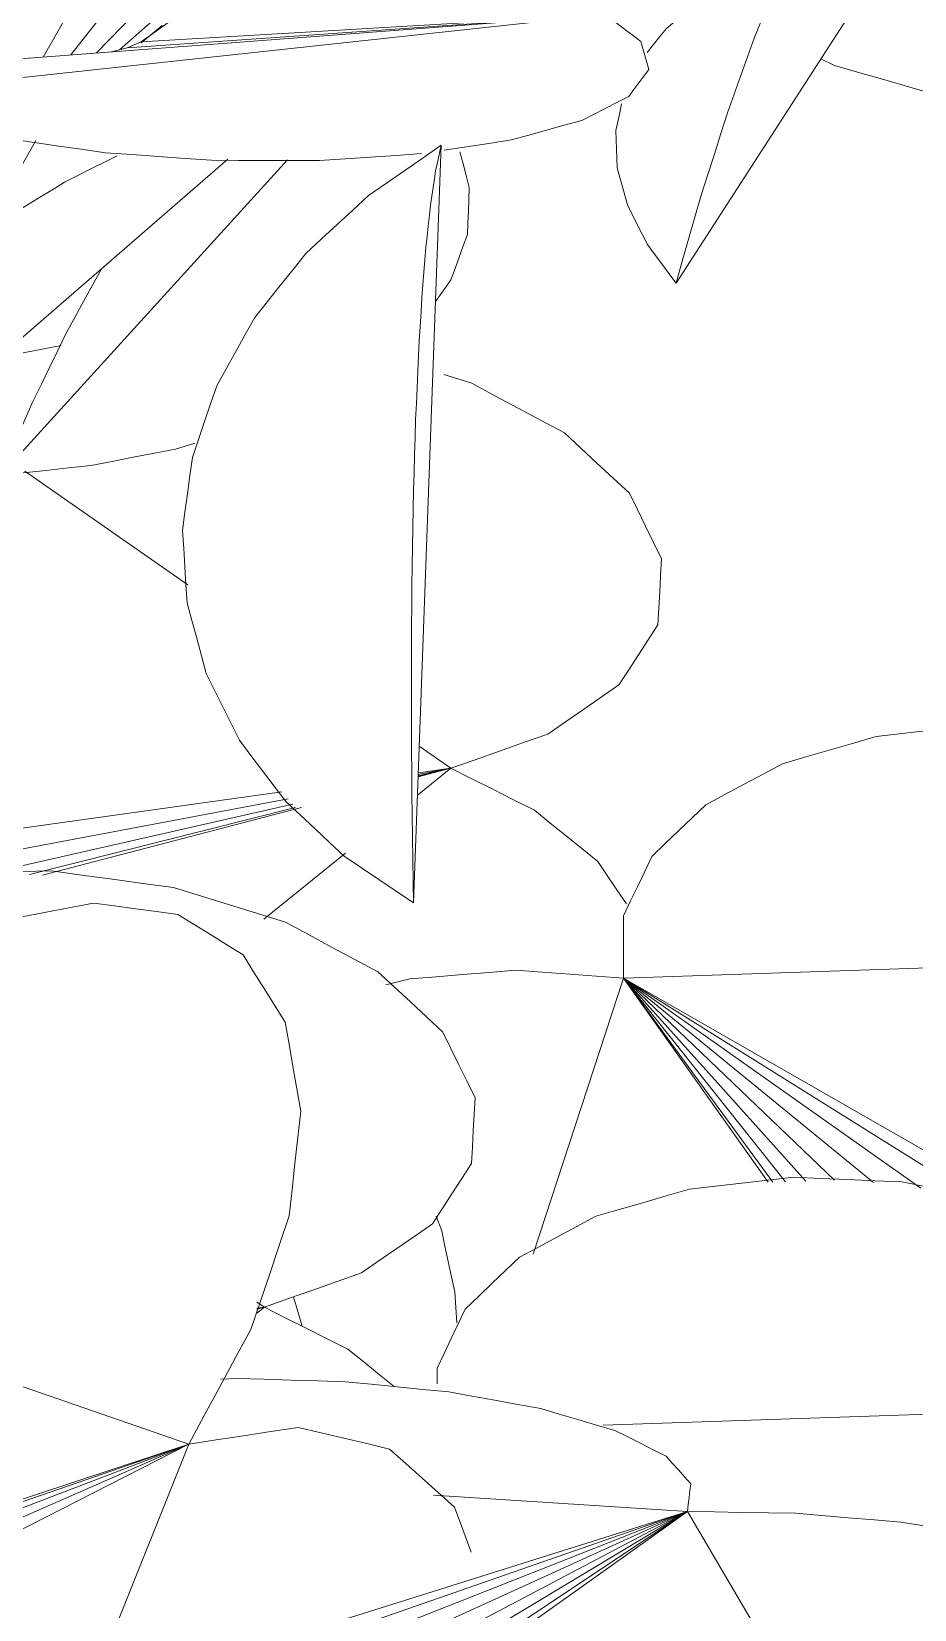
# Model space of a CAD drawing. Header units: metres. Extents: x 10.2 to 20.8, y -0.2 to 6.6.
# Drawn here: x 14.8318 to 14.8715, y 2.4529 to 2.5239 of the extents above; entities that cross this region are included whole.
import ezdxf

# ---------------------------------------------------------------- set-up
doc = ezdxf.new("R2010")
doc.units = ezdxf.units.M
doc.layers.add('Importações nas famílias', color=250, linetype='Continuous', lineweight=5)
doc.layers.add('Vegetação', color=7, linetype='Continuous', lineweight=5)

# ---------------------------------------------------------------- blocks, each defined once
blk = doc.blocks.new('Planta_pergolado_12200 - plantas pergolado_skp_Component_17-V3946-Corte 3')
at = {"layer": 'Importações nas famílias'}
for p, q in [((14.826585, 2.507532), (14.825981, 2.508136)), ((14.8276, 2.50797), (14.826585, 2.507532)), ((14.851599, 2.50807), (14.85034, 2.50846)), ((14.818133, 2.492182), (14.826585, 2.507532)), ((14.820318, 2.491975), (14.826585, 2.507532)), ((14.826585, 2.507532), (14.822397, 2.491473)), ((14.826585, 2.507532), (14.824229, 2.49071)), ((14.825376, 2.507344), (14.826585, 2.507532)), ((14.825689, 2.489739), (14.826585, 2.507532)), ((14.826677, 2.488626), (14.826585, 2.507532)), ((14.830719, 2.504648), (14.826585, 2.507532)), ((14.826585, 2.507532), (14.827127, 2.487446)), ((14.797442, 2.502998), (14.814038, 2.50558)), ((14.838826, 2.498992), (14.831486, 2.504113)), ((14.792204, 2.502183), (14.794139, 2.502484)), ((14.792204, 2.502183), (14.794618, 2.500648)), ((14.792204, 2.502183), (14.794681, 2.500404)), ((14.792204, 2.502183), (14.794737, 2.50019)), ((14.792204, 2.502183), (14.794774, 2.500047)), ((14.792204, 2.502183), (14.794787, 2.499998)), ((14.792204, 2.502183), (14.793899, 2.490105)), ((14.794442, 2.50132), (14.792204, 2.502183)), ((14.792204, 2.502183), (14.794468, 2.501222)), ((14.792204, 2.502183), (14.794506, 2.501075)), ((14.792204, 2.502183), (14.794557, 2.500881)), ((14.81069, 2.495053), (14.801, 2.49879)), ((14.80127, 2.498333), (14.810499, 2.494413)), ((14.801569, 2.497677), (14.810365, 2.493445)), ((14.802187, 2.496657), (14.810223, 2.49221)), ((14.802834, 2.495423), (14.808004, 2.492135)), ((14.803298, 2.494216), (14.807724, 2.491037)), ((14.803607, 2.49321), (14.807477, 2.490164)), ((14.803785, 2.492557), (14.807712, 2.489293)), ((14.818133, 2.492182), (14.81701, 2.492615)), ((14.804103, 2.492116), (14.807298, 2.489413)), ((14.818133, 2.492182), (14.816726, 2.492115)), ((14.818171, 2.483273), (14.818133, 2.492182)), ((14.820318, 2.491975), (14.818133, 2.492182)), ((14.820318, 2.491975), (14.818626, 2.483459)), ((14.820736, 2.491874), (14.820318, 2.491975)), ((14.820736, 2.491874), (14.822397, 2.491473)), ((14.850654, 2.490741), (14.849235, 2.49173)), ((14.817657, 2.483813), (14.816179, 2.491152)), ((14.819206, 2.483712), (14.822397, 2.491473)), ((14.822397, 2.491473), (14.824229, 2.49071)), ((14.819983, 2.484045), (14.824229, 2.49071)), ((14.824229, 2.49071), (14.825689, 2.489739)), ((14.850654, 2.490741), (14.849155, 2.489533)), ((14.849185, 2.490356), (14.850654, 2.490741)), ((14.849186, 2.490371), (14.850654, 2.490741)), ((14.849187, 2.490407), (14.850654, 2.490741)), ((14.849189, 2.490465), (14.850654, 2.490741)), ((14.849192, 2.490536), (14.850654, 2.490741)), ((14.820961, 2.484373), (14.825689, 2.489739)), ((14.825689, 2.489739), (14.826677, 2.488626)), ((14.827127, 2.487446), (14.843045, 2.489675)), ((14.816894, 2.484466), (14.815041, 2.489148)), ((14.827007, 2.486281), (14.84333, 2.489359)), ((14.829959, 2.486035), (14.843543, 2.489124)), ((14.83171, 2.485962), (14.843672, 2.48898)), ((14.832292, 2.485929), (14.843944, 2.488982)), ((14.822245, 2.484761), (14.826677, 2.488626)), ((14.826677, 2.488626), (14.827127, 2.487446)), ((14.814286, 2.487819), (14.815643, 2.485518)), ((14.824058, 2.48531), (14.827127, 2.487446)), ((14.827007, 2.486281), (14.827127, 2.487446)), ((14.779078, 2.486965), (14.779737, 2.486526)), ((14.845918, 2.486923), (14.842236, 2.483955)), ((14.826363, 2.485911), (14.827007, 2.486281))]:
    blk.add_line(p, q, dxfattribs=at)
at = {"layer": 'Importações nas famílias', "flags": 128}
for points in [[(14.802327, 2.514554), (14.801274, 2.514298), (14.800222, 2.514043), (14.79917, 2.513787), (14.798118, 2.513531)], [(14.80431, 2.514707), (14.803499, 2.514644), (14.802327, 2.514554)], [(14.811869, 2.514592), (14.810656, 2.514673), (14.809443, 2.514754)], [(14.816552, 2.513605), (14.815381, 2.513852), (14.814211, 2.514099), (14.81304, 2.514345), (14.811869, 2.514592)], [(14.798118, 2.513531), (14.797258, 2.513128), (14.796398, 2.512725), (14.795538, 2.512321), (14.794678, 2.511918)], [(14.81865, 2.512813), (14.817601, 2.513209), (14.816552, 2.513605)], [(14.794678, 2.511918), (14.794069, 2.511394), (14.79346, 2.51087), (14.79285, 2.510347), (14.792241, 2.509823)], [(14.792241, 2.509823), (14.791924, 2.509215), (14.791607, 2.508606), (14.79129, 2.507998), (14.790973, 2.50739)], [(14.833131, 2.509775), (14.831888, 2.509531), (14.830644, 2.509286)], [(14.855759, 2.505839), (14.854719, 2.506397), (14.853679, 2.506955), (14.852639, 2.507513), (14.851599, 2.50807)], [(14.790973, 2.50739), (14.79097, 2.506738), (14.790967, 2.506087), (14.790964, 2.505435), (14.79096, 2.504784)], [(14.858686, 2.503126), (14.857954, 2.503805), (14.857222, 2.504483), (14.856491, 2.505161), (14.855759, 2.505839)], [(14.79096, 2.504784), (14.791271, 2.504134), (14.791582, 2.503483), (14.791893, 2.502833), (14.792204, 2.502183)], [(14.860131, 2.500163), (14.859769, 2.500904), (14.859408, 2.501645), (14.859047, 2.502386), (14.858686, 2.503126)], [(14.792204, 2.502183), (14.791017, 2.502127), (14.78983, 2.502071)], [(14.859969, 2.497203), (14.860009, 2.497943), (14.86005, 2.498683), (14.86009, 2.499423), (14.860131, 2.500163)], [(14.858215, 2.494499), (14.858654, 2.495175), (14.859092, 2.495851), (14.859531, 2.496527), (14.859969, 2.497203)], [(14.855019, 2.492281), (14.855818, 2.492836), (14.856617, 2.49339), (14.857416, 2.493944), (14.858215, 2.494499)], [(14.850654, 2.490741), (14.851745, 2.491126), (14.852836, 2.491511), (14.853928, 2.491896), (14.855019, 2.492281)], [(14.854416, 2.488849), (14.853476, 2.489322), (14.852535, 2.489795), (14.851594, 2.490268), (14.850654, 2.490741)], [(14.857258, 2.486551), (14.856548, 2.487126), (14.855837, 2.4877), (14.855127, 2.488275), (14.854416, 2.488849)], [(14.858553, 2.48464), (14.858122, 2.485277), (14.85769, 2.485914), (14.857258, 2.486551)]]:
    blk.add_lwpolyline(points, dxfattribs=at)
blk = doc.blocks.new('Planta_pergolado_12200 - plantas pergolado_skp_Component_16-V3947-Corte 3')
blk.add_blockref('Planta_pergolado_12200 - plantas pergolado_skp_Component_17-V3946-Corte 3', (0, 0))
blk = doc.blocks.new('Planta_pergolado_12200 - plantas pergolado_skp_Component_17-V3986-Corte 3')
at = {"layer": 'Importações nas famílias'}
for p, q in [((14.842265, 2.466482), (14.841933, 2.466714)), ((14.841933, 2.466436), (14.842265, 2.466482)), ((14.842265, 2.466482), (14.841933, 2.466215)), ((14.841933, 2.46642), (14.842265, 2.466482)), ((14.841933, 2.466407), (14.842265, 2.466482)), ((14.841933, 2.466398), (14.842265, 2.466482)), ((14.841933, 2.466395), (14.842265, 2.466482)), ((14.841933, 2.466396), (14.842265, 2.466482))]:
    blk.add_line(p, q, dxfattribs=at)
at = {"layer": 'Importações nas famílias', "flags": 128}
for points in [[(14.83269, 2.486123), (14.831325, 2.486093), (14.829959, 2.486064), (14.828594, 2.486035), (14.827228, 2.486005)], [(14.838173, 2.48537), (14.836802, 2.485558), (14.835432, 2.485747), (14.834061, 2.485935), (14.83269, 2.486123)], [(14.84321, 2.483812), (14.841951, 2.484201), (14.840692, 2.484591), (14.839433, 2.484981), (14.838173, 2.48537)], [(14.84737, 2.481581), (14.84633, 2.482139), (14.84529, 2.482696), (14.84425, 2.483254), (14.84321, 2.483812)], [(14.850297, 2.478868), (14.849565, 2.479546), (14.848834, 2.480224), (14.848102, 2.480903), (14.84737, 2.481581)], [(14.851742, 2.475904), (14.851381, 2.476645), (14.851019, 2.477386), (14.850658, 2.478127), (14.850297, 2.478868)], [(14.85158, 2.472944), (14.851621, 2.473684), (14.851661, 2.474424), (14.851701, 2.475164), (14.851742, 2.475904)], [(14.849826, 2.47024), (14.850265, 2.470916), (14.850703, 2.471592), (14.851142, 2.472268), (14.85158, 2.472944)], [(14.84663, 2.468023), (14.847429, 2.468577), (14.848228, 2.469131), (14.849027, 2.469686), (14.849826, 2.47024)], [(14.842265, 2.466482), (14.843356, 2.466867), (14.844448, 2.467253), (14.845539, 2.467638), (14.84663, 2.468023)], [(14.846028, 2.464591), (14.845087, 2.465064), (14.844146, 2.465537), (14.843205, 2.466009), (14.842265, 2.466482)], [(14.848113, 2.462904), (14.847448, 2.463442), (14.846738, 2.464016), (14.846028, 2.464591)]]:
    blk.add_lwpolyline(points, dxfattribs=at)
blk = doc.blocks.new('Planta_pergolado_12200 - plantas pergolado_skp_Component_16-V3987-Corte 3')
blk.add_blockref('Planta_pergolado_12200 - plantas pergolado_skp_Component_17-V3986-Corte 3', (0, 0))
blk = doc.blocks.new('Planta_pergolado_12200 - plantas pergolado_skp_-V4057-Corte 3')
for name in ['Planta_pergolado_12200 - plantas pergolado_skp_Component_16-V3947-Corte 3', 'Planta_pergolado_12200 - plantas pergolado_skp_Component_16-V3987-Corte 3']:
    blk.add_blockref(name, (0, 0))
blk = doc.blocks.new('Planta_pergolado_12200 - plantas pergolado_skp_Component_12-V4348-Corte 3')
at = {"layer": 'Importações nas famílias'}
blk.add_line((14.87907, 2.449433), (14.870131, 2.435593), dxfattribs=at)
at = {"layer": 'Importações nas famílias', "flags": 128}
for points in [[(14.878279, 2.455398), (14.878499, 2.45557), (14.878719, 2.455743), (14.878939, 2.455916)], [(14.878939, 2.455916), (14.879126, 2.455929), (14.879312, 2.455943), (14.879499, 2.455956), (14.879685, 2.455969)], [(14.879685, 2.455969), (14.879834, 2.455822), (14.879982, 2.455676), (14.880131, 2.455529), (14.88028, 2.455382)], [(14.88028, 2.455382), (14.880387, 2.455079), (14.880494, 2.454776), (14.880601, 2.454473)], [(14.870477, 2.447723), (14.870089, 2.447389), (14.8697, 2.447055)], [(14.873642, 2.446613), (14.873939, 2.447349), (14.874236, 2.448084)], [(14.8697, 2.447055), (14.869409, 2.446694), (14.869118, 2.446332), (14.868826, 2.445971)], [(14.872445, 2.443252), (14.872744, 2.444093), (14.873043, 2.444933), (14.873343, 2.445773), (14.873642, 2.446613)], [(14.867685, 2.443667), (14.867597, 2.443263), (14.867509, 2.442859), (14.867421, 2.442455)], [(14.871265, 2.43955), (14.87156, 2.440475), (14.871855, 2.441401), (14.87215, 2.442327), (14.872445, 2.443252)], [(14.867421, 2.442455), (14.867436, 2.442036), (14.867452, 2.441618), (14.867468, 2.441199), (14.867484, 2.44078)], [(14.867484, 2.44078), (14.867603, 2.440352), (14.867722, 2.439923), (14.867841, 2.439494), (14.867961, 2.439066)], [(14.870131, 2.435593), (14.870414, 2.436582), (14.870698, 2.437571), (14.870981, 2.438561), (14.871265, 2.43955)], [(14.867961, 2.439066), (14.868182, 2.438632), (14.868403, 2.438198), (14.868625, 2.437764), (14.868846, 2.43733)], [(14.868846, 2.43733), (14.869167, 2.436896), (14.869488, 2.436462), (14.86981, 2.436027), (14.870131, 2.435593)]]:
    blk.add_lwpolyline(points, dxfattribs=at)
blk = doc.blocks.new('Planta_pergolado_12200 - plantas pergolado_skp_Component_17-V4349-Corte 3')
at = {"layer": 'Importações nas famílias'}
for p, q in [((14.840299, 2.463244), (14.841041, 2.463272)), ((14.861296, 2.457287), (14.849872, 2.458015)), ((14.83739, 2.449769), (14.861296, 2.457287)), ((14.861296, 2.457287), (14.839584, 2.449734)), ((14.861296, 2.457287), (14.841933, 2.449639)), ((14.861296, 2.457287), (14.843638, 2.44924)), ((14.861296, 2.457287), (14.845222, 2.448815)), ((14.861296, 2.457287), (14.846075, 2.44646)), ((14.861296, 2.457287), (14.84636, 2.448307)), ((14.861296, 2.457287), (14.846973, 2.447752)), ((14.861296, 2.457287), (14.866953, 2.447683))]:
    blk.add_line(p, q, dxfattribs=at)
at = {"layer": 'Importações nas famílias', "flags": 128}
for points in [[(14.841041, 2.463272), (14.842257, 2.463236), (14.843472, 2.4632), (14.844688, 2.463164), (14.845904, 2.463128)], [(14.845904, 2.463128), (14.847069, 2.463012), (14.848233, 2.462897), (14.849398, 2.462781), (14.850562, 2.462665)], [(14.850562, 2.462665), (14.851596, 2.462478), (14.852631, 2.462291), (14.853665, 2.462104), (14.854699, 2.461916)], [(14.854699, 2.461916), (14.855532, 2.46167), (14.856365, 2.461424), (14.857198, 2.461178), (14.858031, 2.460932)], [(14.858031, 2.460932), (14.858607, 2.460643), (14.859182, 2.460355), (14.859757, 2.460067), (14.860333, 2.459778)], [(14.860333, 2.459778), (14.860611, 2.459468), (14.860889, 2.459157), (14.861168, 2.458846), (14.861446, 2.458535)], [(14.861446, 2.458535), (14.861408, 2.458223), (14.861371, 2.457911), (14.861333, 2.457599), (14.861296, 2.457287)], [(14.861296, 2.457287), (14.862512, 2.457267), (14.863728, 2.457248), (14.864944, 2.457228), (14.86616, 2.457208)], [(14.86616, 2.457208), (14.867341, 2.457108), (14.868523, 2.457008), (14.869704, 2.456908), (14.870885, 2.456808)], [(14.870885, 2.456808), (14.871952, 2.456634), (14.873018, 2.45646), (14.874084, 2.456286), (14.87515, 2.456112)]]:
    blk.add_lwpolyline(points, dxfattribs=at)
blk = doc.blocks.new('Planta_pergolado_12200 - plantas pergolado_skp_Component_16-V4350-Corte 3')
for name in ['Planta_pergolado_12200 - plantas pergolado_skp_Component_17-V4349-Corte 3', 'Planta_pergolado_12200 - plantas pergolado_skp_Component_12-V4348-Corte 3']:
    blk.add_blockref(name, (0, 0))
blk = doc.blocks.new('Planta_pergolado_12200 - plantas pergolado_skp_Component_12-V4345-Corte 3')
at = {"layer": 'Importações nas famílias'}
blk.add_line((14.858327, 2.407693), (14.85957, 2.441796), dxfattribs=at)
at = {"layer": 'Importações nas famílias', "flags": 128}
for points in [[(14.85957, 2.441796), (14.858751, 2.44123), (14.857932, 2.440664), (14.857112, 2.440098), (14.856293, 2.439532)], [(14.859319, 2.440657), (14.859382, 2.440942), (14.859445, 2.441227), (14.859507, 2.441512), (14.85957, 2.441796)], [(14.859089, 2.439123), (14.859147, 2.439507), (14.859204, 2.43989), (14.859262, 2.440273), (14.859319, 2.440657)], [(14.856293, 2.439532), (14.855589, 2.438881), (14.854885, 2.438231), (14.854181, 2.43758), (14.853476, 2.43693)], [(14.858882, 2.437212), (14.858934, 2.43769), (14.858985, 2.438167), (14.859037, 2.438645), (14.859089, 2.439123)], [(14.8587, 2.434944), (14.858745, 2.435511), (14.858791, 2.436078), (14.858836, 2.436645), (14.858882, 2.437212)], [(14.853476, 2.43693), (14.852904, 2.43621), (14.852331, 2.435491), (14.851758, 2.434772), (14.851185, 2.434052)], [(14.858545, 2.432346), (14.858584, 2.432996), (14.858622, 2.433645), (14.858661, 2.434295), (14.8587, 2.434944)], [(14.851185, 2.434052), (14.850757, 2.433281), (14.850329, 2.432509), (14.849901, 2.431738), (14.849473, 2.430967)], [(14.858419, 2.429446), (14.858451, 2.430171), (14.858482, 2.430896), (14.858513, 2.431621), (14.858545, 2.432346)], [(14.849473, 2.430967), (14.8492, 2.430161), (14.848927, 2.429356), (14.848654, 2.42855), (14.848381, 2.427745)], [(14.858324, 2.426276), (14.858348, 2.427068), (14.858371, 2.427861), (14.858395, 2.428653), (14.858419, 2.429446)], [(14.848381, 2.427745), (14.848269, 2.426925), (14.848157, 2.426104), (14.848045, 2.425284), (14.847934, 2.424463)], [(14.85826, 2.422871), (14.858276, 2.423722), (14.858292, 2.424573), (14.858308, 2.425425), (14.858324, 2.426276)], [(14.847934, 2.424463), (14.847986, 2.423647), (14.848038, 2.422831), (14.84809, 2.422014), (14.848142, 2.421198)], [(14.858228, 2.41927), (14.858236, 2.42017), (14.858244, 2.42107), (14.858252, 2.421971), (14.85826, 2.422871)], [(14.848142, 2.421198), (14.848357, 2.420405), (14.848572, 2.419612), (14.848787, 2.418819), (14.849001, 2.418027)], [(14.858229, 2.415511), (14.858228, 2.416451), (14.858228, 2.41739), (14.858228, 2.41833), (14.858228, 2.41927)], [(14.849001, 2.418027), (14.849374, 2.417276), (14.849746, 2.416525), (14.850119, 2.415774), (14.850491, 2.415023)], [(14.850491, 2.415023), (14.851013, 2.414331), (14.851534, 2.41364), (14.852056, 2.412948), (14.852577, 2.412257)], [(14.858262, 2.411638), (14.858253, 2.412606), (14.858245, 2.413575), (14.858237, 2.414543), (14.858229, 2.415511)], [(14.852577, 2.412257), (14.853235, 2.411641), (14.853893, 2.411026), (14.854551, 2.41041), (14.85521, 2.409794)], [(14.858327, 2.407693), (14.858311, 2.408679), (14.858294, 2.409665), (14.858278, 2.410652), (14.858262, 2.411638)], [(14.85521, 2.409794), (14.855989, 2.409269), (14.856768, 2.408744), (14.857548, 2.408218), (14.858327, 2.407693)]]:
    blk.add_lwpolyline(points, dxfattribs=at)
blk = doc.blocks.new('Planta_pergolado_12200 - plantas pergolado_skp_Component_12-V4321-Corte 3')
at = {"layer": 'Importações nas famílias'}
for p, q in [((14.834554, 2.570573), (14.846966, 2.581347)), ((14.836457, 2.578876), (14.836209, 2.578162)), ((14.835643, 2.577497), (14.835957, 2.577813))]:
    blk.add_line(p, q, dxfattribs=at)
at = {"layer": 'Importações nas famílias', "flags": 128}
for points in [[(14.839618, 2.580302), (14.840209, 2.580601), (14.840799, 2.5809), (14.84139, 2.581199), (14.84198, 2.581498)], [(14.837603, 2.579069), (14.838107, 2.579377), (14.838611, 2.579686), (14.839115, 2.579994), (14.839618, 2.580302)], [(14.835957, 2.577813), (14.836369, 2.578127), (14.83678, 2.578441), (14.837192, 2.578755), (14.837603, 2.579069)], [(14.833368, 2.572839), (14.833375, 2.573141), (14.833382, 2.573443)], [(14.833755, 2.571676), (14.833658, 2.571967), (14.833561, 2.572257), (14.833465, 2.572548), (14.833368, 2.572839)], [(14.834554, 2.570573), (14.834354, 2.570849), (14.834154, 2.571125), (14.833955, 2.5714), (14.833755, 2.571676)]]:
    blk.add_lwpolyline(points, dxfattribs=at)
blk = doc.blocks.new('Planta_pergolado_12200 - plantas pergolado_skp_Component_12-V4323-Corte 3')
at = {"layer": 'Importações nas famílias'}
for p, q in [((14.817446, 2.545406), (14.838331, 2.582176)), ((14.836496, 2.581434), (14.837198, 2.582048))]:
    blk.add_line(p, q, dxfattribs=at)
at = {"layer": 'Importações nas famílias', "flags": 128}
for points in [[(14.834841, 2.582535), (14.833968, 2.582141), (14.833095, 2.581747), (14.832223, 2.581352)], [(14.832223, 2.581352), (14.831395, 2.580814), (14.830568, 2.580275), (14.829741, 2.579736), (14.828914, 2.579197)], [(14.833781, 2.578728), (14.83446, 2.579404), (14.835139, 2.580081), (14.835818, 2.580758), (14.836496, 2.581434)], [(14.828914, 2.579197), (14.828151, 2.578526), (14.827389, 2.577855), (14.826627, 2.577185), (14.825865, 2.576514)], [(14.831188, 2.575801), (14.831836, 2.576532), (14.832485, 2.577264), (14.833133, 2.577996), (14.833781, 2.578728)], [(14.825865, 2.576514), (14.825185, 2.575727), (14.824506, 2.57494), (14.823826, 2.574152), (14.823147, 2.573365)], [(14.828747, 2.572686), (14.829357, 2.573464), (14.829968, 2.574243), (14.830578, 2.575022), (14.831188, 2.575801)], [(14.823147, 2.573365), (14.822566, 2.57248), (14.821985, 2.571595), (14.821405, 2.57071), (14.820824, 2.569826)], [(14.826484, 2.569417), (14.82705, 2.570235), (14.827616, 2.571052), (14.828181, 2.571869), (14.828747, 2.572686)], [(14.820824, 2.569826), (14.820356, 2.568864), (14.819887, 2.567902), (14.819419, 2.56694), (14.818951, 2.565978)], [(14.824426, 2.566032), (14.82494, 2.566878), (14.825455, 2.567725), (14.82597, 2.568571), (14.826484, 2.569417)], [(14.818951, 2.565978), (14.818606, 2.564961), (14.818261, 2.563945), (14.817916, 2.562928), (14.817571, 2.561912)], [(14.822594, 2.562567), (14.823052, 2.563434), (14.82351, 2.5643), (14.823968, 2.565166), (14.824426, 2.566032)], [(14.821009, 2.559062), (14.821405, 2.559938), (14.821801, 2.560814), (14.822197, 2.561691), (14.822594, 2.562567)], [(14.817571, 2.561912), (14.817357, 2.560865), (14.817144, 2.559817), (14.81693, 2.55877), (14.816717, 2.557723)], [(14.819688, 2.555554), (14.820018, 2.556431), (14.820348, 2.557308), (14.820679, 2.558185), (14.821009, 2.559062)], [(14.816717, 2.557723), (14.81664, 2.55667), (14.816563, 2.555617), (14.816486, 2.554564), (14.816409, 2.553511)], [(14.818647, 2.552083), (14.818907, 2.552951), (14.819168, 2.553819), (14.819428, 2.554686), (14.819688, 2.555554)], [(14.816409, 2.553511), (14.81647, 2.552476), (14.816531, 2.551442), (14.816592, 2.550407), (14.816654, 2.549373)], [(14.817897, 2.548688), (14.818085, 2.549537), (14.818272, 2.550386), (14.81846, 2.551234), (14.818647, 2.552083)], [(14.816654, 2.549373), (14.816852, 2.548381), (14.81705, 2.547389), (14.817248, 2.546398), (14.817446, 2.545406)], [(14.817446, 2.545406), (14.817559, 2.546227), (14.817672, 2.547047), (14.817784, 2.547868), (14.817897, 2.548688)]]:
    blk.add_lwpolyline(points, dxfattribs=at)
blk = doc.blocks.new('Planta_pergolado_12200 - plantas pergolado_skp_Component_17-V4365-Corte 3')
at = {"layer": 'Importações nas famílias'}
for p, q in [((14.851947, 2.534275), (14.836726, 2.523448)), ((14.834289, 2.526227), (14.83231, 2.522757)), ((14.833564, 2.522852), (14.835873, 2.525802)), ((14.837011, 2.525295), (14.83472, 2.52294)), ((14.824312, 2.521079), (14.857604, 2.52467)), ((14.857604, 2.52467), (14.828399, 2.522462)), ((14.837624, 2.524739), (14.835758, 2.523082)), ((14.836093, 2.523165), (14.857604, 2.52467)), ((14.836726, 2.523448), (14.857604, 2.52467)), ((14.836726, 2.523402), (14.837671, 2.524174)), ((14.836093, 2.523165), (14.835385, 2.52299)), ((14.836726, 2.523448), (14.836093, 2.523165))]:
    blk.add_line(p, q, dxfattribs=at)
at = {"layer": 'Importações nas famílias', "flags": 128}
for points in [[(14.857604, 2.52467), (14.858004, 2.524366), (14.858405, 2.524062), (14.858806, 2.523757), (14.859206, 2.523453)], [(14.859206, 2.523453), (14.859296, 2.523139), (14.859386, 2.522825), (14.859475, 2.522511), (14.859565, 2.522197)], [(14.859565, 2.522197), (14.859338, 2.521894), (14.85911, 2.521592), (14.858883, 2.521289), (14.858656, 2.520986)], [(14.858656, 2.520986), (14.858127, 2.520716), (14.857598, 2.520446), (14.857069, 2.520175), (14.85654, 2.519905)], [(14.85654, 2.519905), (14.855746, 2.519685), (14.854952, 2.519465), (14.854158, 2.519245), (14.853363, 2.519026)], [(14.835115, 2.518447), (14.834019, 2.518607), (14.832924, 2.518767), (14.831829, 2.518927), (14.830733, 2.519087)], [(14.853363, 2.519026), (14.852358, 2.518871), (14.851352, 2.518717), (14.850346, 2.518563)], [(14.839894, 2.518109), (14.838699, 2.518194), (14.837505, 2.518278), (14.83631, 2.518363), (14.835115, 2.518447)], [(14.844747, 2.518096), (14.843534, 2.518099), (14.84232, 2.518103), (14.841107, 2.518106), (14.839894, 2.518109)], [(14.849341, 2.518409), (14.848192, 2.518331), (14.847044, 2.518252), (14.845895, 2.518174), (14.844747, 2.518096)]]:
    blk.add_lwpolyline(points, dxfattribs=at)
blk = doc.blocks.new('Planta_pergolado_12200 - plantas pergolado_skp_Component_16-V4366-Corte 3')
for name, p in [('Planta_pergolado_12200 - plantas pergolado_skp_Component_17-V4365-Corte 3', (0, 0)), ('Planta_pergolado_12200 - plantas pergolado_skp_Component_12-V4348-Corte 3', (-0.009349, 0.076988)), ('Planta_pergolado_12200 - plantas pergolado_skp_Component_12-V4323-Corte 3', (-0.006338, -0.063182)), ('Planta_pergolado_12200 - plantas pergolado_skp_Component_12-V4345-Corte 3', (-0.009349, 0.076988)), ('Planta_pergolado_12200 - plantas pergolado_skp_Component_12-V4321-Corte 3', (-0.006338, -0.063182))]:
    blk.add_blockref(name, p)
blk = doc.blocks.new('Planta_pergolado_12200 - plantas pergolado_skp_Component_17-V4408-Corte 3')
at = {"layer": 'Importações nas famílias'}
for p, q in [((14.838862, 2.460318), (14.812829, 2.469336)), ((14.806066, 2.449455), (14.838862, 2.460318)), ((14.809613, 2.450181), (14.838862, 2.460318)), ((14.812216, 2.450106), (14.838862, 2.460318)), ((14.814966, 2.449821), (14.838862, 2.460318)), ((14.817566, 2.449453), (14.838862, 2.460318)), ((14.838862, 2.460318), (14.834127, 2.448446))]:
    blk.add_line(p, q, dxfattribs=at)
at = {"layer": 'Importações nas famílias', "flags": 128}
for points in [[(14.830184, 2.483829), (14.831281, 2.48404), (14.832379, 2.484251), (14.833477, 2.484462), (14.834574, 2.484673)], [(14.834574, 2.484673), (14.835523, 2.484546), (14.836472, 2.484419), (14.837421, 2.484292), (14.83837, 2.484165)], [(14.83837, 2.484165), (14.839106, 2.483708), (14.839841, 2.483252), (14.840577, 2.482795), (14.841312, 2.482339)], [(14.841312, 2.482339), (14.841784, 2.481584), (14.842256, 2.480829), (14.842728, 2.480074), (14.8432, 2.479319)], [(14.8432, 2.479319), (14.843377, 2.478318), (14.843553, 2.477316), (14.843729, 2.476314), (14.843906, 2.475312)], [(14.843906, 2.475312), (14.843774, 2.474132), (14.843643, 2.472952), (14.843512, 2.471771), (14.84338, 2.470591)], [(14.84338, 2.470591), (14.84295, 2.469312), (14.84252, 2.468034), (14.84209, 2.466755), (14.84166, 2.465476)], [(14.84166, 2.465476), (14.84096, 2.464187), (14.840261, 2.462897), (14.839561, 2.461607), (14.838862, 2.460318)], [(14.838862, 2.460318), (14.840095, 2.460506), (14.841328, 2.460695), (14.842561, 2.460883), (14.843794, 2.461071)], [(14.843794, 2.461071), (14.84482, 2.460828), (14.845846, 2.460584), (14.846872, 2.460341), (14.847898, 2.460097)], [(14.847898, 2.460097), (14.848628, 2.459443), (14.849359, 2.458788), (14.85009, 2.458134), (14.850821, 2.457479)], [(14.850821, 2.457479), (14.851194, 2.45647), (14.851567, 2.45546)]]:
    blk.add_lwpolyline(points, dxfattribs=at)
blk = doc.blocks.new('Planta_pergolado_12200 - plantas pergolado_skp_Component_16-V4409-Corte 3')
blk.add_blockref('Planta_pergolado_12200 - plantas pergolado_skp_Component_17-V4408-Corte 3', (0, 0))
blk = doc.blocks.new('Planta_pergolado_12200 - plantas pergolado_skp_-V4413-Corte 3')
blk.add_blockref('Planta_pergolado_12200 - plantas pergolado_skp_Component_16-V4409-Corte 3', (0, 0))
blk = doc.blocks.new('Planta_pergolado_12200 - plantas pergolado_skp_-V4414-Corte 3')
for name in ['Planta_pergolado_12200 - plantas pergolado_skp_-V4413-Corte 3', 'Planta_pergolado_12200 - plantas pergolado_skp_Component_16-V4366-Corte 3', 'Planta_pergolado_12200 - plantas pergolado_skp_Component_16-V4350-Corte 3']:
    blk.add_blockref(name, (0, 0))
blk = doc.blocks.new('Planta_pergolado_12200 - plantas pergolado_skp_-V4514-Corte 3')
for name in ['Planta_pergolado_12200 - plantas pergolado_skp_-V4414-Corte 3', 'Planta_pergolado_12200 - plantas pergolado_skp_-V4057-Corte 3']:
    blk.add_blockref(name, (0, 0))
blk = doc.blocks.new('Planta_pergolado_12200 - plantas pergolado_skp_Component_12-V4530-Corte 3')
at = {"layer": 'Importações nas famílias'}
for p, q in [((14.830407, 2.503935), (14.843312, 2.518134)), ((14.839137, 2.505373), (14.838272, 2.505112))]:
    blk.add_line(p, q, dxfattribs=at)
at = {"layer": 'Importações nas famílias', "flags": 128}
for points in [[(14.851059, 2.518489), (14.851201, 2.517954), (14.851343, 2.51742), (14.851485, 2.516885)], [(14.851485, 2.516885), (14.851463, 2.516356), (14.851441, 2.515826), (14.851419, 2.515297), (14.851397, 2.514768)], [(14.851397, 2.514768), (14.851212, 2.514256), (14.851027, 2.513744), (14.850842, 2.513233), (14.850657, 2.512721)], [(14.833371, 2.510357), (14.833759, 2.511067), (14.834147, 2.511778), (14.834535, 2.512488), (14.834923, 2.513199)], [(14.850657, 2.512721), (14.850313, 2.512239), (14.849969, 2.511757)], [(14.83186, 2.507257), (14.832238, 2.508032), (14.832616, 2.508807), (14.832993, 2.509582), (14.833371, 2.510357)], [(14.830407, 2.503935), (14.83077, 2.504766), (14.831133, 2.505596), (14.831497, 2.506427), (14.83186, 2.507257)], [(14.838272, 2.505112), (14.837321, 2.504925), (14.83637, 2.504739), (14.835419, 2.504552), (14.834467, 2.504366)], [(14.834467, 2.504366), (14.833452, 2.504258), (14.832437, 2.504151), (14.831422, 2.504043), (14.830407, 2.503935)]]:
    blk.add_lwpolyline(points, dxfattribs=at)
blk = doc.blocks.new('Planta_pergolado_12200 - plantas pergolado_skp_Component_17-V4536-Corte 3')
at = {"layer": 'Importações nas famílias'}
blk.add_line((14.867301, 2.522673), (14.867911, 2.522376), dxfattribs=at)
at = {"layer": 'Importações nas famílias', "flags": 128}
blk.add_lwpolyline([(14.867911, 2.522376), (14.869042, 2.52205), (14.870173, 2.521725), (14.871305, 2.521399), (14.872436, 2.521074)], dxfattribs=at)
blk = doc.blocks.new('Planta_pergolado_12200 - plantas pergolado_skp_Component_16-V4537-Corte 3')
for name in ['Planta_pergolado_12200 - plantas pergolado_skp_Component_17-V4536-Corte 3', 'Planta_pergolado_12200 - plantas pergolado_skp_Component_12-V4530-Corte 3']:
    blk.add_blockref(name, (0, 0))
blk = doc.blocks.new('Planta_pergolado_12200 - plantas pergolado_skp_Component_12-V4557-Corte 3')
at = {"layer": 'Importações nas famílias'}
for p, q in [((14.849991, 2.47058), (14.850242, 2.469914)), ((14.843574, 2.466944), (14.843963, 2.465629))]:
    blk.add_line(p, q, dxfattribs=at)
at = {"layer": 'Importações nas famílias', "flags": 128}
for points in [[(14.850242, 2.469914), (14.85039, 2.469228), (14.850539, 2.468542), (14.850688, 2.467856), (14.850836, 2.46717)], [(14.850836, 2.46717), (14.850881, 2.466471), (14.850926, 2.465773)]]:
    blk.add_lwpolyline(points, dxfattribs=at)
blk = doc.blocks.new('Planta_pergolado_12200 - plantas pergolado_skp_Component_17-V4559-Corte 3')
at = {"layer": 'Importações nas famílias'}
for p, q in [((14.858419, 2.481293), (14.880467, 2.482037)), ((14.848811, 2.481263), (14.847734, 2.480991)), ((14.858419, 2.481293), (14.854359, 2.468872)), ((14.858419, 2.481293), (14.867903, 2.472205)), ((14.858419, 2.481293), (14.866624, 2.472162)), ((14.858419, 2.481293), (14.8657, 2.472131)), ((14.858419, 2.481293), (14.865143, 2.472112)), ((14.858419, 2.481293), (14.864925, 2.472105)), ((14.877062, 2.470595), (14.858419, 2.481293)), ((14.858419, 2.481293), (14.874218, 2.471398)), ((14.858419, 2.481293), (14.87179, 2.471838)), ((14.858419, 2.481293), (14.869658, 2.47209))]:
    blk.add_line(p, q, dxfattribs=at)
at = {"layer": 'Importações nas famílias', "flags": 128}
for points in [[(14.874473, 2.4927), (14.873299, 2.492568), (14.872125, 2.492435), (14.870951, 2.492303), (14.869777, 2.492171)], [(14.869777, 2.492171), (14.868724, 2.491864), (14.867671, 2.491557), (14.866618, 2.49125), (14.865565, 2.490943)], [(14.865565, 2.490943), (14.864705, 2.490483), (14.863845, 2.490022), (14.862984, 2.489561), (14.862124, 2.489101)], [(14.862124, 2.489101), (14.861515, 2.488517), (14.860906, 2.487934), (14.860298, 2.487351), (14.859689, 2.486768)], [(14.859689, 2.486768), (14.859373, 2.486102), (14.859057, 2.485437), (14.858741, 2.484771), (14.858425, 2.484105)], [(14.858425, 2.484105), (14.858424, 2.483402), (14.858422, 2.482699), (14.858421, 2.481996), (14.858419, 2.481293)], [(14.853566, 2.481646), (14.852377, 2.48155), (14.851188, 2.481454), (14.849999, 2.481358), (14.848811, 2.481263)], [(14.858419, 2.481293), (14.857206, 2.481381), (14.855993, 2.481469), (14.854779, 2.481558), (14.853566, 2.481646)]]:
    blk.add_lwpolyline(points, dxfattribs=at)
blk = doc.blocks.new('Planta_pergolado_12200 - plantas pergolado_skp_Component_16-V4560-Corte 3')
for name in ['Planta_pergolado_12200 - plantas pergolado_skp_Component_17-V4559-Corte 3', 'Planta_pergolado_12200 - plantas pergolado_skp_Component_12-V4557-Corte 3']:
    blk.add_blockref(name, (0, 0))
blk = doc.blocks.new('Planta_pergolado_12200 - plantas pergolado_skp_Component_17-V4594-Corte 3')
at = {"layer": 'Importações nas famílias'}
for p, q in [((14.850036, 2.463734), (14.850035, 2.463031)), ((14.857503, 2.461174), (14.886954, 2.462169))]:
    blk.add_line(p, q, dxfattribs=at)
at = {"layer": 'Importações nas famílias', "flags": 128}
for points in [[(14.861388, 2.4718), (14.860335, 2.471493), (14.859282, 2.471186), (14.858229, 2.47088), (14.857176, 2.470573)], [(14.866085, 2.472329), (14.86491, 2.472197), (14.863736, 2.472065), (14.862562, 2.471933), (14.861388, 2.4718)], [(14.870945, 2.472123), (14.86973, 2.472175), (14.868515, 2.472226), (14.8673, 2.472278), (14.866085, 2.472329)], [(14.875638, 2.471196), (14.874465, 2.471428), (14.873291, 2.47166), (14.872118, 2.471891), (14.870945, 2.472123)], [(14.857176, 2.470573), (14.856316, 2.470112), (14.855456, 2.469651), (14.854595, 2.469191), (14.853735, 2.46873)], [(14.853735, 2.46873), (14.853126, 2.468147), (14.852518, 2.467564), (14.851909, 2.46698), (14.8513, 2.466397)], [(14.8513, 2.466397), (14.850984, 2.465732), (14.850668, 2.465066), (14.850352, 2.4644), (14.850036, 2.463734)]]:
    blk.add_lwpolyline(points, dxfattribs=at)
blk = doc.blocks.new('Planta_pergolado_12200 - plantas pergolado_skp_Component_16-V4595-Corte 3')
blk.add_blockref('Planta_pergolado_12200 - plantas pergolado_skp_Component_17-V4594-Corte 3', (0, 0))
blk = doc.blocks.new('Planta_pergolado_12200 - plantas pergolado_skp_-V4641-Corte 3')
for name in ['Planta_pergolado_12200 - plantas pergolado_skp_Component_16-V4537-Corte 3', 'Planta_pergolado_12200 - plantas pergolado_skp_Component_16-V4560-Corte 3', 'Planta_pergolado_12200 - plantas pergolado_skp_Component_16-V4595-Corte 3']:
    blk.add_blockref(name, (0, 0))
blk = doc.blocks.new('Planta_pergolado_12200 - plantas pergolado_skp_-V5113-Corte 3')
blk.add_blockref('Planta_pergolado_12200 - plantas pergolado_skp_-V4641-Corte 3', (0, 0))
blk = doc.blocks.new('Planta_pergolado_12200 - Planta_pergolado_12200-V5114-Corte 3')
for name in ['Planta_pergolado_12200 - plantas pergolado_skp_-V4514-Corte 3', 'Planta_pergolado_12200 - plantas pergolado_skp_-V5113-Corte 3']:
    blk.add_blockref(name, (0, 0))

msp = doc.modelspace()

# ---------------------------------------------------------------- block references
at = {"layer": 'Vegetação', "color": 250}
msp.add_blockref('Planta_pergolado_12200 - Planta_pergolado_12200-V5114-Corte 3', (0, 0), dxfattribs=at)

doc.saveas('drawing.dxf')
